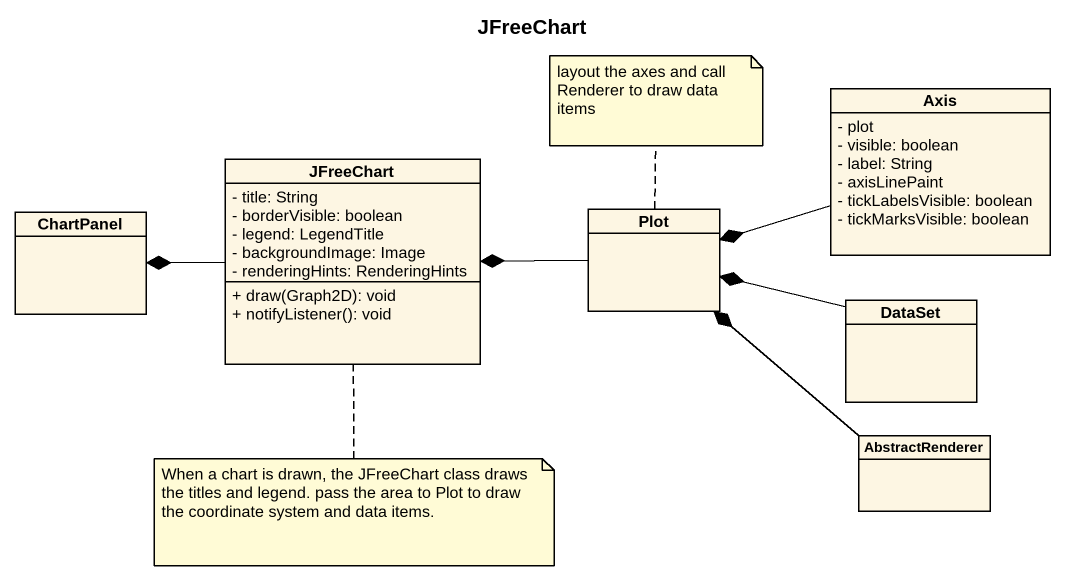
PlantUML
@startuml
title JFreeChart
hide circle
hide empty members
skinparam classAttributeIconSize 0
class Axis {
  - plot
  - visible: boolean
  - label: String
  - axisLinePaint
  - tickLabelsVisible: boolean
  - tickMarksVisible: boolean
}
class JFreeChart {
  - title: String
  - borderVisible: boolean
  - legend: LegendTitle
  - backgroundImage: Image
  - renderingHints: RenderingHints
  + draw(Graph2D): void
  + notifyListener(): void
}
class ChartPanel
class Plot
class DataSet
class AbstractRenderer
Axis -left-* Plot
JFreeChart -left-* ChartPanel
Plot -left-* JFreeChart
DataSet -left-* Plot
AbstractRenderer -up-* Plot
note top of Plot : layout the axes and call Renderer to draw data items
note bottom of JFreeChart : When a chart is drawn, the JFreeChart class draws the titles and legend. pass the area to Plot to draw the coordinate system and data items.
@enduml
